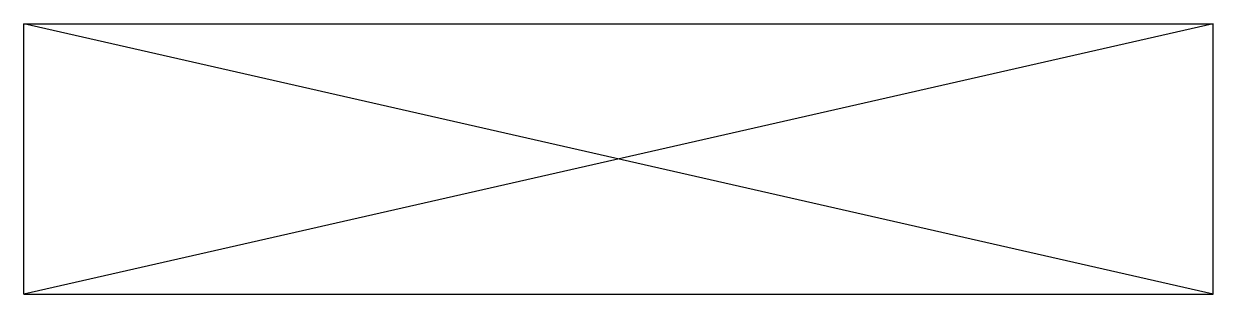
# Model space of a CAD drawing. Extents: x 0 to 5.5, y 0 to 1.25.
import ezdxf

# ---------------------------------------------------------------- set-up
doc = ezdxf.new("R2010")
doc.units = 0
doc.header["$MEASUREMENT"] = 0
doc.layers.get('0').update_dxf_attribs({"linetype": 'CONTINUOUS'})

msp = doc.modelspace()

# ---------------------------------------------------------------- linework, layer by layer
at = {"color": 0}
for p, q in [((0, 0), (0, 1.25)), ((0, 1.25), (5.5, 1.25)), ((5.5, 0), (5.5, 1.25)), ((0, 0), (5.5, 0))]:
    msp.add_line(p, q, dxfattribs=at)
for p, q in [((5.5, 0), (0, 1.25)), ((5.5, 1.25), (0, 0))]:
    msp.add_line(p, q)

doc.saveas('drawing.dxf')
